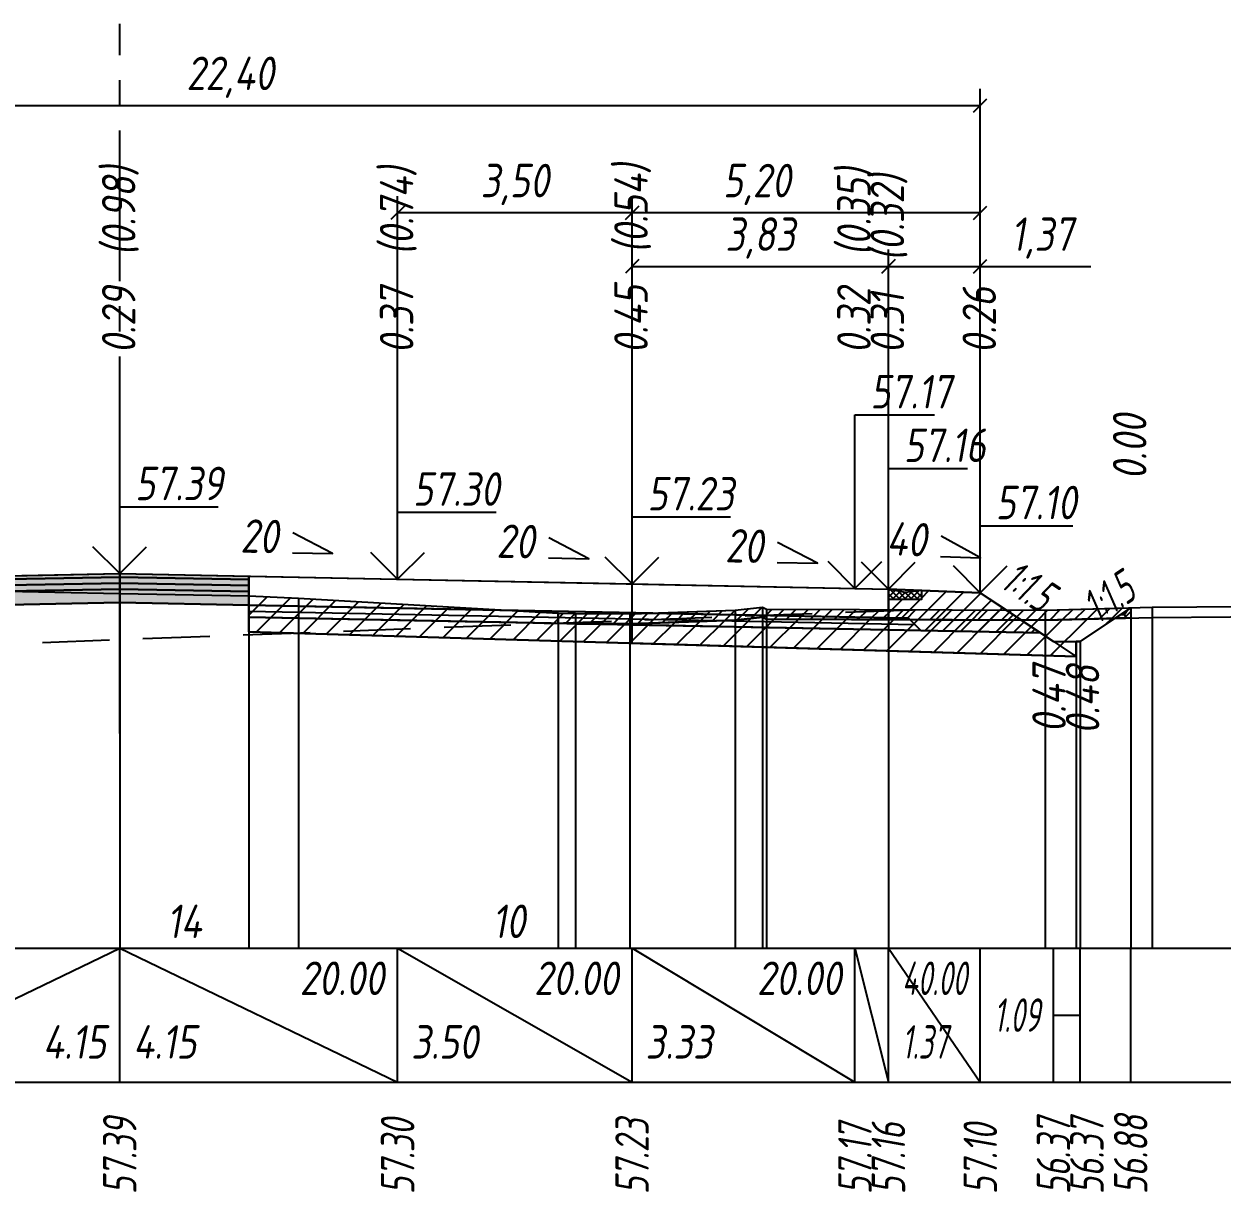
# Model space of a CAD drawing. Extents: x -717 to 1451, y -133302 to 233.
# Drawn here: x 154.5 to 244, y -67518.2 to -67431 of the extents above; entities that cross this region are included whole.
import ezdxf
from ezdxf.enums import TextEntityAlignment as Align

# ---------------------------------------------------------------- set-up
doc = ezdxf.new("R2010")
doc.units = 0
doc.linetypes.add('осевая2', pattern=[1.125, 0.75, -0.125, 0.125, -0.125])
doc.linetypes.add('штриховая', pattern=[0.75, 0.5, -0.25])
for name, color, linetype in [('Интерполированный поперечник', 2, 'Continuous'), ('Код_514', 1, 'Continuous'), ('Контур_0', 7, 'Continuous'), ('Контур_2521', 7, 'Continuous'), ('Контур_2564', 7, 'Continuous'), ('Контур_2660', 7, 'Continuous'), ('Контур_2665', 7, 'Continuous'), ('Контур_400', 7, 'Continuous'), ('Контур_508', 7, 'Continuous'), ('Контур_512', 7, 'Continuous'), ('Контур_513', 7, 'Continuous'), ('Контур_818', 7, 'Continuous'), ('Красный поперечник', 1, 'Continuous'), ('Объём_2501', 7, 'Continuous'), ('Объём_2564', 7, 'Continuous'), ('Объём_2650', 7, 'Continuous'), ('Объём_2660', 7, 'Continuous'), ('Объём_2661', 7, 'Continuous'), ('Объём_2662', 7, 'Continuous'), ('Объём_2663', 7, 'Continuous'), ('Объём_2664', 7, 'Continuous'), ('Объём_2665', 7, 'Continuous'), ('Объём_2666', 7, 'Continuous'), ('Объём_2667', 7, 'Continuous'), ('Объём_2668', 7, 'Continuous'), ('Объём_2669', 7, 'Continuous'), ('Объём_2675', 7, 'Continuous'), ('Объём_2753', 7, 'Continuous'), ('Ось', 1, 'осевая2'), ('Откосы', 7, 'Continuous'), ('Отметки покрытия', 7, 'Continuous'), ('Рабочие отметки', 7, 'Continuous'), ('Рабочие отметки доп.', 7, 'Continuous'), ('Слои выравнивания', 7, 'Continuous'), ('Таблица', 7, 'Continuous'), ('Уклоны проезжей части', 7, 'Continuous'), ('Черный поперечник', 3, 'Continuous')]:
    doc.layers.add(name, color=color, linetype=linetype)
for name, color, linetype, true_color in [('Контур_2540', 2, 'Continuous', 0xffff00), ('Контур_2560', 2, 'Continuous', 0xffff00), ('Контур_2561', 7, 'Continuous', 0xff8040), ('Контур_2562', 3, 'Continuous', 0x00ff00), ('Контур_2563', 7, 'Continuous', 0xff8000), ('Контур_2570', 7, 'Continuous', 0x80ff00), ('Контур_2725', 7, 'Continuous', 0x323232), ('Контур_2736', 4, 'Continuous', 0x00ffff), ('Контур_2737', 4, 'Continuous', 0x00ffff), ('Контур_2738', 4, 'Continuous', 0x00ffff), ('Контур_2739', 4, 'Continuous', 0x00ffff), ('Контур_2741', 4, 'Continuous', 0x00ffff), ('Контур_2742', 4, 'Continuous', 0x00ffff), ('Контур_2743', 4, 'Continuous', 0x00ffff), ('Контур_2744', 7, 'Continuous', 0xa4ffff), ('Контур_2745', 7, 'Continuous', 0xa4ffff), ('Контур_2747', 4, 'Continuous', 0x00ffff), ('Контур_2748', 4, 'Continuous', 0x00ffff), ('Контур_2749', 4, 'Continuous', 0x00ffff), ('Контур_2750', 4, 'Continuous', 0x00ffff), ('Контур_2751', 4, 'Continuous', 0x00ffff), ('Контур_2752', 4, 'Continuous', 0x00ffff), ('Контур_2760', 7, 'Continuous', 0x323232), ('Контур_2761', 7, 'Continuous', 0x323232), ('Контур_2762', 7, 'Continuous', 0x323232), ('Контур_2763', 7, 'Continuous', 0x323232), ('Контур_402', 7, 'Continuous', 0xff6464), ('Контур_703', 4, 'Continuous', 0x00ffff), ('Контур_705', 4, 'Continuous', 0x00ffff), ('Контур_707', 4, 'Continuous', 0x00ffff), ('Контур_720', 131, 'Continuous', 0xaaffff), ('Объём_2500', 7, 'Continuous', 0xc0c0c0), ('Объём_2520', 7, 'Continuous', 0x80ffff), ('Объём_2540', 2, 'Continuous', 0xffff00), ('Объём_2560', 2, 'Continuous', 0xffff00), ('Объём_2561', 7, 'Continuous', 0xff8040), ('Объём_2562', 3, 'Continuous', 0x00ff00), ('Объём_2563', 7, 'Continuous', 0xff8000), ('Объём_2570', 7, 'Continuous', 0x80ff00), ('Объём_2600', 7, 'Continuous', 0x808000), ('Объём_2746', 2, 'Continuous', 0xffff00)]:
    doc.layers.add(name, color=color, linetype=linetype, true_color=true_color)
doc.styles.get("Standard").update_dxf_attribs({"font": 'txt', "height": 2.5})
doc.styles.add('М', font='romand.shx', dxfattribs={"width": 0.8, "oblique": 10, "height": 2.5})
doc.dimstyles.new('ISO-25', dxfattribs={"dimtxt": 2.5, "dimasz": 2.5, "dimexe": 1.25, "dimexo": 0.625, "dimtad": 1, "dimtxsty": 'Standard', "dimcen": 2.5, "dimadec": 0, "dimazin": 0, "dimtfac": 1, "dimtmove": 0, "dimatfit": 3, "dimfxl": 1, "dimarcsym": 0})

# ---------------------------------------------------------------- blocks, each defined once
blk = doc.blocks.new('_Oblique')
at = {"color": 0, "linetype": 'ByBlock', "lineweight": -2}
blk.add_line((-0.5, -0.5), (0.5, 0.5), dxfattribs=at)
blk = doc.blocks.new('*D1627')
at = {"color": 0, "lineweight": -2, "transparency": 16777216}
for p, q in [((219.07, -67472.635), (219.07, -67447.862)), ((225.928, -67472.909), (225.928, -67447.862)), ((219.07, -67449.112), (225.928, -67449.112)), ((225.928, -67449.112), (234.187, -67449.112))]:
    blk.add_line(p, q, dxfattribs=at)
at = {"layer": 'Defpoints', "color": 0, "transparency": 16777216}
for p in [(225.928, -67449.112), (219.07, -67473.26), (225.928, -67473.534)]:
    blk.add_point(p, dxfattribs=at)
at = {"color": 0, "lineweight": -2, "transparency": 16777216, "rotation": 180}
blk.add_blockref('_Oblique', (219.07, -67449.112), dxfattribs=at)
at = {"color": 0, "lineweight": -2, "transparency": 16777216}
blk.add_blockref('_Oblique', (225.928, -67449.112), dxfattribs=at)
at = {"color": 0, "transparency": 16777216, "insert": (230.557, -67446.999), "char_height": 2.5, "width": 9.16667, "attachment_point": 5, "style": 'М'}
blk.add_mtext('1,37', dxfattribs=at)
blk = doc.blocks.new('*D1629')
at = {"color": 0, "lineweight": -2, "transparency": 16777216}
for p, q in [((199.928, -67472.252), (199.928, -67447.862)), ((219.07, -67472.635), (219.07, -67447.862)), ((199.928, -67449.112), (219.07, -67449.112))]:
    blk.add_line(p, q, dxfattribs=at)
at = {"layer": 'Defpoints', "color": 0, "transparency": 16777216}
for p in [(219.07, -67449.112), (199.928, -67472.877), (219.07, -67473.26)]:
    blk.add_point(p, dxfattribs=at)
at = {"color": 0, "lineweight": -2, "transparency": 16777216, "rotation": 180}
blk.add_blockref('_Oblique', (199.928, -67449.112), dxfattribs=at)
at = {"color": 0, "lineweight": -2, "transparency": 16777216}
blk.add_blockref('_Oblique', (219.07, -67449.112), dxfattribs=at)
at = {"color": 0, "transparency": 16777216, "insert": (209.499, -67446.999), "char_height": 2.5, "width": 10, "attachment_point": 5, "style": 'М'}
blk.add_mtext('3,83', dxfattribs=at)
blk = doc.blocks.new('*D1631')
at = {"color": 0, "lineweight": -2, "transparency": 16777216}
for p, q in [((182.428, -67471.902), (182.428, -67443.862)), ((199.928, -67472.252), (199.928, -67443.862)), ((199.928, -67445.112), (182.428, -67445.112))]:
    blk.add_line(p, q, dxfattribs=at)
at = {"layer": 'Defpoints', "color": 0, "transparency": 16777216}
for p in [(182.428, -67445.112), (182.428, -67472.527), (199.928, -67472.877)]:
    blk.add_point(p, dxfattribs=at)
at = {"color": 0, "lineweight": -2, "transparency": 16777216, "rotation": 180}
blk.add_blockref('_Oblique', (182.428, -67445.112), dxfattribs=at)
at = {"color": 0, "lineweight": -2, "transparency": 16777216}
blk.add_blockref('_Oblique', (199.928, -67445.112), dxfattribs=at)
at = {"color": 0, "transparency": 16777216, "insert": (191.178, -67442.999), "char_height": 2.5, "width": 9.58333, "attachment_point": 5, "style": 'М'}
blk.add_mtext('3,50', dxfattribs=at)
blk = doc.blocks.new('*D1632')
at = {"color": 0, "lineweight": -2, "transparency": 16777216}
for p, q in [((199.928, -67472.252), (199.928, -67443.862)), ((225.928, -67472.909), (225.928, -67443.862)), ((225.928, -67445.112), (199.928, -67445.112))]:
    blk.add_line(p, q, dxfattribs=at)
at = {"layer": 'Defpoints', "color": 0, "transparency": 16777216}
for p in [(199.928, -67445.112), (199.928, -67472.877), (225.928, -67473.534)]:
    blk.add_point(p, dxfattribs=at)
at = {"color": 0, "lineweight": -2, "transparency": 16777216, "rotation": 180}
blk.add_blockref('_Oblique', (199.928, -67445.112), dxfattribs=at)
at = {"color": 0, "lineweight": -2, "transparency": 16777216}
blk.add_blockref('_Oblique', (225.928, -67445.112), dxfattribs=at)
at = {"color": 0, "transparency": 16777216, "insert": (209.25, -67442.999), "char_height": 2.5, "width": 9.58333, "attachment_point": 5, "style": 'М'}
blk.add_mtext('5,20', dxfattribs=at)
blk = doc.blocks.new('*D1634')
at = {"color": 0, "lineweight": -2, "transparency": 16777216}
for p, q in [((113.928, -67472.582), (113.928, -67435.862)), ((225.928, -67472.909), (225.928, -67435.862)), ((113.928, -67437.112), (225.928, -67437.112))]:
    blk.add_line(p, q, dxfattribs=at)
at = {"layer": 'Defpoints', "color": 0, "transparency": 16777216}
for p in [(225.928, -67437.112), (113.928, -67473.207), (225.928, -67473.534)]:
    blk.add_point(p, dxfattribs=at)
at = {"color": 0, "lineweight": -2, "transparency": 16777216, "rotation": 180}
blk.add_blockref('_Oblique', (113.928, -67437.112), dxfattribs=at)
at = {"color": 0, "lineweight": -2, "transparency": 16777216}
blk.add_blockref('_Oblique', (225.928, -67437.112), dxfattribs=at)
at = {"color": 0, "transparency": 16777216, "insert": (169.928, -67434.999), "char_height": 2.5, "width": 12.08333, "attachment_point": 5, "style": 'М'}
blk.add_mtext('22,40', dxfattribs=at)

msp = doc.modelspace()

# ---------------------------------------------------------------- hatches: boundary and pattern name
h = msp.add_hatch()
h.set_pattern_fill('ANSI37', color=256, scale=0.1)
h.set_pattern_definition([(45, (220.32046, -67473.4475), (-0.22451, 0.22451), []), (135, (220.32046, -67473.4475), (-0.22451, -0.22451), [])])
h.paths.add_polyline_path([(219.07, -67473.197), (219.07, -67473.95), (221.57, -67473.95), (221.575, -67473.298), (220.313, -67473.447)])
at = {"layer": 'Объём_2563'}
h = msp.add_hatch(dxfattribs=at)
h.set_pattern_fill('ANSI31', color=256, scale=0.3)
h.paths.add_polyline_path([(221.489, -67476.296), (220.57, -67475.377), (219.07, -67475.347), (219.07, -67473.95), (221.57, -67473.95), (221.575, -67473.298), (225.928, -67473.472), (230.432, -67476.475)])
at = {"layer": 'Объём_2570'}
h = msp.add_hatch(dxfattribs=at)
h.set_pattern_fill('ANSI31', color=256, scale=0.2)
h.paths.add_polyline_path([(237.161, -67475.353), (230.774, -67475.515), (209.977, -67475.455), (209.664, -67475.306), (207.636, -67475.522), (199.757, -67475.804), (195.715, -67475.784), (194.407, -67475.75), (194.407, -67475), (195.715, -67475.034), (199.757, -67475.054), (207.636, -67474.772), (209.664, -67474.556), (209.977, -67474.705), (230.774, -67474.765), (237.161, -67474.603)])
at = {"layer": 'Объём_2600'}
h = msp.add_hatch(dxfattribs=at)
h.set_pattern_fill('ANSI31', color=6, scale=0.4)
h.paths.add_polyline_path([(233.393, -67477.115), (233.083, -67477.115), (233.083, -67478.242), (171.316, -67476.389), (171.316, -67473.695), (175.017, -67473.878), (194.407, -67475), (194.407, -67475.75), (195.715, -67475.784), (199.757, -67475.804), (207.636, -67475.522), (209.664, -67475.306), (209.977, -67475.455), (230.774, -67475.515), (235.991, -67475.383)])
h = msp.add_hatch(dxfattribs=at)
h.set_pattern_fill('HONEY', color=5, scale=0.3)
h.paths.add_polyline_path([(235.991, -67475.383), (237.161, -67474.603), (237.161, -67475.353)])
at = {"layer": 'Слои выравнивания'}
for color, points in [(2, [(125.511, -67472.773), (140.928, -67472.465), (145.635, -67472.37), (148.903, -67472.305), (151.963, -67472.244), (153.312, -67472.217), (161.678, -67472.05), (161.678, -67472.3), (153.312, -67472.467), (151.963, -67472.494), (148.903, -67472.555), (145.635, -67472.62), (140.928, -67472.715), (125.511, -67473.023)]), (2, [(161.678, -67472.05), (171.316, -67472.242), (171.316, -67472.492), (161.678, -67472.3)]), (3, [(125.511, -67473.023), (140.928, -67472.715), (145.635, -67472.62), (148.903, -67472.555), (151.963, -67472.494), (153.312, -67472.467), (161.678, -67472.3), (161.678, -67472.75), (153.312, -67472.917), (151.963, -67472.944), (148.903, -67473.005), (145.635, -67473.07), (140.928, -67473.165), (125.511, -67473.473)]), (4, [(125.511, -67473.473), (140.928, -67473.165), (145.635, -67473.07), (148.903, -67473.005), (151.963, -67472.944), (153.312, -67472.917), (161.678, -67472.75), (161.678, -67473.2), (153.312, -67473.367), (151.963, -67473.394), (148.903, -67473.455), (145.635, -67473.52), (140.928, -67473.615), (125.511, -67473.923)]), (3, [(161.678, -67472.3), (171.316, -67472.492), (171.316, -67472.942), (161.678, -67472.75)]), (4, [(161.678, -67472.75), (171.316, -67472.942), (171.316, -67473.392), (161.678, -67473.2)]), (5, [(125.511, -67473.923), (140.928, -67473.615), (145.635, -67473.52), (148.903, -67473.455), (151.963, -67473.394), (153.312, -67473.367), (161.678, -67473.2), (161.678, -67474.2), (153.312, -67474.367), (151.963, -67474.394), (148.903, -67474.455), (145.635, -67474.52), (140.928, -67474.615), (125.511, -67474.923)]), (5, [(161.678, -67473.2), (171.316, -67473.392), (171.316, -67474.392), (161.678, -67474.2)])]:
    msp.add_hatch(color=color, dxfattribs=at).paths.add_polyline_path(points)

# ---------------------------------------------------------------- linework, layer by layer
msp.add_lwpolyline([(219.07, -67473.197), (219.07, -67473.95), (221.57, -67473.95), (221.575, -67473.298), (220.313, -67473.447), (219.07, -67473.197)])
at = {"layer": 'Интерполированный поперечник', "linetype": 'штриховая', "ltscale": 10, "flags": 128}
msp.add_lwpolyline([(80.965, -67480), (220.951, -67474.737)], dxfattribs=at)
at = {"layer": 'Код_514'}
for p, q in [((140.928, -67510), (161.678, -67500)), ((161.678, -67510), (161.678, -67500)), ((161.678, -67500), (182.428, -67510)), ((182.428, -67510), (182.428, -67500)), ((182.428, -67500), (199.928, -67510)), ((199.928, -67510), (199.928, -67500)), ((199.928, -67500), (216.57, -67510)), ((216.57, -67510), (216.57, -67500)), ((216.57, -67500), (219.07, -67510)), ((219.07, -67510), (219.07, -67500)), ((219.07, -67500), (225.928, -67510)), ((225.928, -67510), (225.928, -67500)), ((231.393, -67510), (231.393, -67500)), ((233.393, -67510), (233.393, -67500)), ((237.161, -67510), (237.161, -67500)), ((231.393, -67505), (233.393, -67505))]:
    msp.add_line(p, q, dxfattribs=at)
at = {"layer": 'Контур_0', "flags": 128}
for points in [[(171.316, -67472.242), (219.07, -67473.197), (219.07, -67475.347), (171.316, -67474.392), (171.316, -67472.242), (171.316, -67472.242)], [(225.928, -67473.472), (227.855, -67474.757), (227.855, -67474.757), (227.855, -67474.757), (227.855, -67474.757), (227.855, -67474.757), (227.855, -67474.757), (227.855, -67474.757), (227.855, -67474.757), (227.855, -67474.757), (227.855, -67474.757), (227.855, -67474.757), (227.855, -67474.757), (227.855, -67474.757), (227.855, -67474.757), (231.393, -67477.115)], [(225.928, -67473.472), (227.855, -67474.757), (227.855, -67474.757), (227.855, -67474.757), (227.855, -67474.757), (227.855, -67474.757), (227.855, -67474.757), (227.855, -67474.757), (227.855, -67474.757), (227.855, -67474.757), (227.855, -67474.757), (227.855, -67474.757), (227.855, -67474.757), (227.855, -67474.757), (227.855, -67474.757), (231.393, -67477.115), (233.393, -67477.115), (237.161, -67474.603), (237.161, -67474.603), (237.161, -67474.603), (237.161, -67474.603), (237.161, -67474.603), (237.161, -67474.603), (237.161, -67474.603), (237.161, -67474.603), (237.161, -67474.603), (237.161, -67474.603), (237.161, -67474.603), (237.161, -67474.603), (237.161, -67474.603)], [(182.428, -67474.615), (220.57, -67475.377), (221.489, -67476.296), (171.316, -67475.292), (171.316, -67474.392), (182.428, -67474.615), (182.428, -67474.615)], [(219.07, -67475.347), (220.57, -67475.377), (221.489, -67476.296), (230.432, -67476.475)]]:
    msp.add_lwpolyline(points, dxfattribs=at)
at = {"layer": 'Контур_2521', "color": 250, "flags": 128}
msp.add_lwpolyline([(171.316, -67474.842), (221.03, -67475.837)], dxfattribs=at)
at = {"layer": 'Контур_2540', "flags": 128}
msp.add_lwpolyline([(182.428, -67475.515), (230.432, -67476.475), (233.083, -67478.242), (171.316, -67476.389), (171.316, -67475.292), (182.428, -67475.515), (182.428, -67475.515)], dxfattribs=at)
at = {"layer": 'Контур_2560', "flags": 128}
msp.add_lwpolyline([(219.07, -67473.197), (225.928, -67473.472), (225.928, -67473.472), (225.928, -67473.472)], dxfattribs=at)
at = {"layer": 'Контур_2561', "flags": 128}
msp.add_lwpolyline([(219.07, -67473.197), (219.07, -67473.197), (225.928, -67473.472), (225.928, -67473.472), (219.07, -67473.197)], dxfattribs=at)
at = {"layer": 'Контур_2562', "flags": 128}
msp.add_lwpolyline([(225.928, -67473.472), (225.928, -67473.472), (225.928, -67473.472), (225.928, -67473.472), (225.928, -67473.472)], dxfattribs=at)
at = {"layer": 'Контур_2563', "flags": 128}
msp.add_lwpolyline([(221.489, -67476.296), (220.57, -67475.377), (219.07, -67475.347), (219.07, -67473.197), (225.928, -67473.472), (230.432, -67476.475), (221.489, -67476.296), (221.489, -67476.296)], dxfattribs=at)
at = {"layer": 'Контур_2564', "flags": 128}
msp.add_lwpolyline([(219.07, -67473.197), (225.928, -67473.472)], dxfattribs=at)
at = {"layer": 'Контур_2570', "flags": 128}
msp.add_lwpolyline([(80, -67480.716), (80.965, -67480.75), (80.965, -67480.75), (97.35, -67477.76), (103.867, -67476.446), (103.867, -67475.696), (122.663, -67473.956), (125.511, -67473.727), (145.635, -67473.353), (148.903, -67473.279), (151.963, -67473.342), (161.678, -67473.52), (171.316, -67473.695), (175.017, -67473.878), (194.407, -67475), (194.407, -67475.75), (195.715, -67475.784), (199.757, -67475.804), (207.636, -67475.522), (209.664, -67475.306), (209.977, -67475.455), (230.774, -67475.515), (238.752, -67475.313), (262.161, -67475.124)], dxfattribs=at)
at = {"layer": 'Контур_2660', "flags": 128}
msp.add_lwpolyline([(171.316, -67476.389), (233.083, -67478.242)], dxfattribs=at)
at = {"layer": 'Контур_2665', "flags": 128}
msp.add_lwpolyline([(225.928, -67473.472), (225.928, -67473.472)], dxfattribs=at)
at = {"layer": 'Контур_2725', "flags": 128}
msp.add_lwpolyline([(125.511, -67474.923), (140.928, -67474.615), (145.635, -67474.52), (148.903, -67474.455), (151.963, -67474.394), (153.312, -67474.367), (161.678, -67474.2), (171.316, -67474.392)], dxfattribs=at)
at = {"layer": 'Контур_2736', "flags": 128}
for points in [[(225.928, -67473.472), (227.855, -67474.757)], [(227.855, -67474.757), (231.393, -67477.115)]]:
    msp.add_lwpolyline(points, dxfattribs=at)
at = {"layer": 'Контур_2737', "flags": 128}
msp.add_lwpolyline([(227.855, -67474.757), (227.855, -67474.757)], dxfattribs=at)
at = {"layer": 'Контур_2738', "flags": 128}
msp.add_lwpolyline([(227.855, -67474.757), (227.855, -67474.757)], dxfattribs=at)
at = {"layer": 'Контур_2739', "flags": 128}
msp.add_lwpolyline([(227.855, -67474.757), (227.855, -67474.757)], dxfattribs=at)
at = {"layer": 'Контур_2741', "flags": 128}
msp.add_lwpolyline([(237.161, -67474.603), (237.161, -67474.603)], dxfattribs=at)
at = {"layer": 'Контур_2742', "flags": 128}
msp.add_lwpolyline([(237.161, -67474.603), (237.161, -67474.603)], dxfattribs=at)
at = {"layer": 'Контур_2743', "flags": 128}
msp.add_lwpolyline([(237.161, -67474.603), (237.161, -67474.603)], dxfattribs=at)
at = {"layer": 'Контур_2744', "flags": 128}
msp.add_lwpolyline([(237.161, -67474.603), (237.161, -67474.603)], dxfattribs=at)
msp.add_lwpolyline([(237.161, -67474.603), (237.161, -67474.603)], dxfattribs=at)
msp.add_lwpolyline([(237.161, -67474.603), (237.161, -67474.603)], dxfattribs=at)
msp.add_lwpolyline([(237.161, -67474.603), (237.161, -67474.603)], dxfattribs=at)
msp.add_lwpolyline([(237.161, -67474.603), (237.161, -67474.603)], dxfattribs=at)
msp.add_lwpolyline([(237.161, -67474.603), (237.161, -67474.603)], dxfattribs=at)
at = {"layer": 'Контур_2745', "flags": 128}
msp.add_lwpolyline([(227.855, -67474.757), (227.855, -67474.757)], dxfattribs=at)
msp.add_lwpolyline([(227.855, -67474.757), (227.855, -67474.757)], dxfattribs=at)
msp.add_lwpolyline([(227.855, -67474.757), (227.855, -67474.757)], dxfattribs=at)
msp.add_lwpolyline([(227.855, -67474.757), (227.855, -67474.757)], dxfattribs=at)
msp.add_lwpolyline([(227.855, -67474.757), (227.855, -67474.757)], dxfattribs=at)
msp.add_lwpolyline([(227.855, -67474.757), (227.855, -67474.757)], dxfattribs=at)
at = {"layer": 'Контур_2747', "flags": 128}
msp.add_lwpolyline([(227.855, -67474.757), (227.855, -67474.757)], dxfattribs=at)
at = {"layer": 'Контур_2748', "flags": 128}
msp.add_lwpolyline([(227.855, -67474.757), (227.855, -67474.757)], dxfattribs=at)
at = {"layer": 'Контур_2749', "flags": 128}
msp.add_lwpolyline([(227.855, -67474.757), (227.855, -67474.757)], dxfattribs=at)
at = {"layer": 'Контур_2750', "flags": 128}
msp.add_lwpolyline([(237.161, -67474.603), (237.161, -67474.603)], dxfattribs=at)
at = {"layer": 'Контур_2751', "flags": 128}
msp.add_lwpolyline([(237.161, -67474.603), (237.161, -67474.603)], dxfattribs=at)
at = {"layer": 'Контур_2752', "flags": 128}
msp.add_lwpolyline([(237.161, -67474.603), (237.161, -67474.603)], dxfattribs=at)
at = {"layer": 'Контур_2760', "flags": 128}
msp.add_lwpolyline([(125.511, -67472.773), (140.928, -67472.465), (145.635, -67472.37), (148.903, -67472.305), (151.963, -67472.244), (153.312, -67472.217), (161.678, -67472.05), (171.316, -67472.242)], dxfattribs=at)
at = {"layer": 'Контур_2761', "flags": 128}
msp.add_lwpolyline([(125.511, -67473.023), (140.928, -67472.715), (145.635, -67472.62), (148.903, -67472.555), (151.963, -67472.494), (153.312, -67472.467), (161.678, -67472.3), (171.316, -67472.492)], dxfattribs=at)
at = {"layer": 'Контур_2762', "flags": 128}
msp.add_lwpolyline([(125.511, -67473.473), (140.928, -67473.165), (145.635, -67473.07), (148.903, -67473.005), (151.963, -67472.944), (153.312, -67472.917), (161.678, -67472.75), (171.316, -67472.942)], dxfattribs=at)
at = {"layer": 'Контур_2763', "flags": 128}
msp.add_lwpolyline([(125.511, -67473.923), (140.928, -67473.615), (145.635, -67473.52), (148.903, -67473.455), (151.963, -67473.394), (153.312, -67473.367), (161.678, -67473.2), (171.316, -67473.392)], dxfattribs=at)
at = {"layer": 'Контур_400', "flags": 128}
for points in [[(120.928, -67472.865), (123.428, -67472.815), (123.428, -67472.815), (123.428, -67472.815), (123.428, -67472.815), (123.428, -67472.815), (123.428, -67472.815), (140.928, -67472.465), (161.678, -67472.05)], [(161.678, -67472.05), (182.428, -67472.465), (199.928, -67472.815), (199.928, -67472.815), (199.928, -67472.815), (199.928, -67472.815), (216.57, -67473.147), (216.57, -67473.147), (219.07, -67473.197)]]:
    msp.add_lwpolyline(points, dxfattribs=at)
at = {"layer": 'Контур_402', "flags": 128}
msp.add_lwpolyline([(107.036, -67477.739), (125.511, -67477.185), (125.511, -67474.923), (161.678, -67474.2), (171.316, -67474.392), (171.316, -67476.389), (233.083, -67478.242)], dxfattribs=at)
at = {"layer": 'Контур_508', "flags": 128}
msp.add_lwpolyline([(105, -67479.096), (107.036, -67477.739), (125.511, -67477.185), (125.511, -67474.923), (161.678, -67474.2), (171.316, -67474.392), (171.316, -67476.389), (233.083, -67478.242), (233.083, -67477.115), (233.393, -67477.115), (237.161, -67474.603)], dxfattribs=at)
at = {"layer": 'Контур_512', "flags": 128}
msp.add_lwpolyline([(171.316, -67476.389), (233.083, -67478.242), (233.083, -67477.115), (233.393, -67477.115), (237.161, -67474.603)], dxfattribs=at)
at = {"layer": 'Контур_513', "flags": 128}
msp.add_lwpolyline([(105, -67479.096), (107.036, -67477.739), (125.511, -67477.185), (125.511, -67474.923), (161.678, -67474.2), (171.316, -67474.392), (171.316, -67476.389), (233.083, -67478.242), (233.083, -67477.115), (233.393, -67477.115), (237.161, -67474.603)], dxfattribs=at)
at = {"layer": 'Контур_703', "flags": 128}
msp.add_lwpolyline([(225.928, -67473.472), (227.855, -67474.757)], dxfattribs=at)
at = {"layer": 'Контур_705', "flags": 128}
msp.add_lwpolyline([(227.855, -67474.757), (227.855, -67474.757)], dxfattribs=at)
at = {"layer": 'Контур_707', "flags": 128}
msp.add_lwpolyline([(233.393, -67477.115), (237.161, -67474.603)], dxfattribs=at)
at = {"layer": 'Контур_720', "flags": 128}
msp.add_lwpolyline([(231.393, -67477.115), (233.393, -67477.115)], dxfattribs=at)
at = {"layer": 'Контур_818', "flags": 128}
msp.add_lwpolyline([(105, -67475.591), (122.663, -67473.956), (125.511, -67473.727), (145.635, -67473.353), (148.903, -67473.279), (151.963, -67473.342), (161.678, -67473.52), (171.316, -67473.695), (175.017, -67473.878), (194.407, -67475), (194.407, -67475.75), (195.715, -67475.784), (199.757, -67475.804), (207.636, -67475.522), (209.664, -67475.306), (209.977, -67475.455), (230.774, -67475.515), (237.161, -67475.353)], dxfattribs=at)
at = {"layer": 'Красный поперечник'}
for p, q in [((140.928, -67472.465), (161.678, -67472.05)), ((161.678, -67472.05), (182.428, -67472.465)), ((182.428, -67472.465), (199.928, -67472.815)), ((199.928, -67472.815), (216.57, -67473.147)), ((216.57, -67473.147), (219.07, -67473.197)), ((219.07, -67473.197), (225.928, -67473.472)), ((225.928, -67473.472), (231.393, -67477.115)), ((233.393, -67477.115), (237.161, -67474.603)), ((237.161, -67474.603), (237.161, -67500)), ((171.316, -67476.389), (171.316, -67500)), ((231.393, -67477.115), (233.393, -67477.115)), ((233.083, -67477.115), (233.083, -67500)), ((233.393, -67477.115), (233.393, -67500)), ((233.083, -67478.242), (233.083, -67500))]:
    msp.add_line(p, q, dxfattribs=at)
at = {"layer": 'Объём_2500', "flags": 128}
for points in [[(171.316, -67472.242), (219.07, -67473.197), (219.07, -67475.347), (171.316, -67474.392), (171.316, -67472.242), (171.316, -67472.242)], [(199.928, -67472.815), (219.07, -67473.197), (219.07, -67475.347), (199.928, -67474.965), (199.928, -67472.815)]]:
    msp.add_lwpolyline(points, dxfattribs=at)
at = {"layer": 'Объём_2501', "flags": 128}
for points in [[(120.928, -67472.865), (123.428, -67472.815), (123.428, -67472.815), (123.428, -67472.815), (123.428, -67472.815), (123.428, -67472.815), (123.428, -67472.815), (140.928, -67472.465), (161.678, -67472.05)], [(161.678, -67472.05), (182.428, -67472.465), (199.928, -67472.815), (199.928, -67472.815), (199.928, -67472.815), (199.928, -67472.815), (216.57, -67473.147), (216.57, -67473.147), (219.07, -67473.197)], [(199.928, -67472.815), (216.57, -67473.147), (216.57, -67473.147), (219.07, -67473.197)]]:
    msp.add_lwpolyline(points, dxfattribs=at)
at = {"layer": 'Объём_2520', "color": 250, "flags": 128}
for points in [[(182.428, -67474.615), (220.57, -67475.377), (221.489, -67476.296), (171.316, -67475.292), (171.316, -67474.392), (182.428, -67474.615), (182.428, -67474.615)], [(199.928, -67474.965), (220.57, -67475.377), (221.489, -67476.296), (199.928, -67475.865), (199.928, -67474.965)]]:
    msp.add_lwpolyline(points, dxfattribs=at)
at = {"layer": 'Объём_2540', "flags": 128}
for points in [[(182.428, -67475.515), (230.432, -67476.475), (233.083, -67478.242), (171.316, -67476.389), (171.316, -67475.292), (182.428, -67475.515), (182.428, -67475.515)], [(199.928, -67475.865), (230.432, -67476.475), (233.083, -67478.242), (199.928, -67477.247), (199.928, -67475.865)]]:
    msp.add_lwpolyline(points, dxfattribs=at)
at = {"layer": 'Объём_2560', "flags": 128}
msp.add_lwpolyline([(219.07, -67473.197), (225.928, -67473.472), (225.928, -67473.472), (225.928, -67473.472)], dxfattribs=at)
msp.add_lwpolyline([(219.07, -67473.197), (225.928, -67473.472), (225.928, -67473.472), (225.928, -67473.472)], dxfattribs=at)
at = {"layer": 'Объём_2561', "flags": 128}
msp.add_lwpolyline([(219.07, -67473.197), (219.07, -67473.197), (225.928, -67473.472), (225.928, -67473.472), (219.07, -67473.197)], dxfattribs=at)
msp.add_lwpolyline([(219.07, -67473.197), (219.07, -67473.197), (225.928, -67473.472), (225.928, -67473.472), (219.07, -67473.197)], dxfattribs=at)
at = {"layer": 'Объём_2562', "flags": 128}
msp.add_lwpolyline([(225.928, -67473.472), (225.928, -67473.472), (225.928, -67473.472), (225.928, -67473.472), (225.928, -67473.472)], dxfattribs=at)
msp.add_lwpolyline([(225.928, -67473.472), (225.928, -67473.472), (225.928, -67473.472), (225.928, -67473.472), (225.928, -67473.472)], dxfattribs=at)
at = {"layer": 'Объём_2563', "color": 250, "flags": 128}
for points in [[(221.489, -67476.296), (220.57, -67475.377), (219.07, -67475.347), (219.07, -67473.197), (225.928, -67473.472), (230.432, -67476.475), (221.489, -67476.296), (221.489, -67476.296)], [(221.489, -67476.296), (220.57, -67475.377), (219.07, -67475.347), (219.07, -67473.95), (221.57, -67473.95), (221.575, -67473.298), (225.928, -67473.472), (230.432, -67476.475), (221.489, -67476.296), (221.489, -67476.296)]]:
    msp.add_lwpolyline(points, dxfattribs=at)
at = {"layer": 'Объём_2564', "flags": 128}
msp.add_lwpolyline([(219.07, -67473.197), (225.928, -67473.472)], dxfattribs=at)
msp.add_lwpolyline([(219.07, -67473.197), (225.928, -67473.472)], dxfattribs=at)
at = {"layer": 'Объём_2570', "flags": 128}
for points in [[(237.161, -67475.353), (230.774, -67475.515), (209.977, -67475.455), (209.664, -67475.306), (207.636, -67475.522), (199.757, -67475.804), (195.715, -67475.784), (194.407, -67475.75), (194.407, -67475), (195.715, -67475.034), (199.757, -67475.054), (207.636, -67474.772), (209.664, -67474.556), (209.977, -67474.705), (230.774, -67474.765), (237.161, -67474.603), (237.161, -67475.353), (237.161, -67475.353)], [(199.928, -67475.048), (207.636, -67474.772), (209.664, -67474.556), (209.977, -67474.705), (230.774, -67474.765), (237.161, -67474.603), (237.161, -67475.353), (237.161, -67475.353), (237.161, -67475.353), (230.774, -67475.515), (209.977, -67475.455), (209.664, -67475.306), (207.636, -67475.522), (199.928, -67475.798), (199.928, -67475.048)]]:
    msp.add_lwpolyline(points, dxfattribs=at)
at = {"layer": 'Объём_2600', "color": 5, "flags": 128}
msp.add_lwpolyline([(235.991, -67475.383), (237.161, -67474.603), (237.161, -67475.353), (235.991, -67475.383), (235.991, -67475.383)], dxfattribs=at)
msp.add_lwpolyline([(235.991, -67475.383), (237.161, -67474.603), (237.161, -67475.353), (235.991, -67475.383), (235.991, -67475.383)], dxfattribs=at)
at = {"layer": 'Объём_2650', "color": 6, "flags": 128}
for points in [[(233.393, -67477.115), (233.083, -67477.115), (233.083, -67478.242), (171.316, -67476.389), (171.316, -67473.695), (175.017, -67473.878), (194.407, -67475), (194.407, -67475.75), (195.715, -67475.784), (199.757, -67475.804), (207.636, -67475.522), (209.664, -67475.306), (209.977, -67475.455), (230.774, -67475.515), (235.991, -67475.383), (233.393, -67477.115), (233.393, -67477.115)], [(199.928, -67475.798), (207.636, -67475.522), (209.664, -67475.306), (209.977, -67475.455), (230.774, -67475.515), (235.991, -67475.383), (233.393, -67477.115), (233.393, -67477.115), (233.393, -67477.115), (233.083, -67477.115), (233.083, -67478.242), (199.928, -67477.247), (199.928, -67475.798)]]:
    msp.add_lwpolyline(points, dxfattribs=at)
at = {"layer": 'Объём_2660', "flags": 128}
for points in [[(171.316, -67476.389), (233.083, -67478.242)], [(199.928, -67477.247), (233.083, -67478.242)]]:
    msp.add_lwpolyline(points, dxfattribs=at)
at = {"layer": 'Объём_2661', "flags": 128}
msp.add_lwpolyline([(225.928, -67473.472), (227.855, -67474.757), (231.393, -67477.115)], dxfattribs=at)
msp.add_lwpolyline([(225.928, -67473.472), (227.855, -67474.757), (231.393, -67477.115)], dxfattribs=at)
at = {"layer": 'Объём_2662', "flags": 128}
msp.add_lwpolyline([(233.393, -67477.115), (237.161, -67474.603)], dxfattribs=at)
msp.add_lwpolyline([(233.393, -67477.115), (237.161, -67474.603)], dxfattribs=at)
at = {"layer": 'Объём_2663', "flags": 128}
msp.add_lwpolyline([(231.393, -67477.115), (233.393, -67477.115)], dxfattribs=at)
msp.add_lwpolyline([(231.393, -67477.115), (233.393, -67477.115)], dxfattribs=at)
at = {"layer": 'Объём_2664', "flags": 128}
msp.add_lwpolyline([(231.393, -67477.115), (233.393, -67477.115)], dxfattribs=at)
msp.add_lwpolyline([(231.393, -67477.115), (233.393, -67477.115)], dxfattribs=at)
at = {"layer": 'Объём_2665', "flags": 128}
msp.add_lwpolyline([(225.928, -67473.472), (225.928, -67473.472)], dxfattribs=at)
msp.add_lwpolyline([(225.928, -67473.472), (225.928, -67473.472)], dxfattribs=at)
at = {"layer": 'Объём_2666', "flags": 128}
for points in [[(225.928, -67473.472), (227.855, -67474.757)], [(225.928, -67473.472), (227.855, -67474.757)], [(227.855, -67474.757), (231.393, -67477.115)], [(227.855, -67474.757), (231.393, -67477.115)]]:
    msp.add_lwpolyline(points, dxfattribs=at)
at = {"layer": 'Объём_2667', "flags": 128}
for points in [[(227.855, -67474.757), (227.855, -67474.757)], [(227.855, -67474.757), (227.855, -67474.757)], [(237.161, -67474.603), (237.161, -67474.603)], [(237.161, -67474.603), (237.161, -67474.603)]]:
    msp.add_lwpolyline(points, dxfattribs=at)
at = {"layer": 'Объём_2668', "flags": 128}
for points in [[(227.855, -67474.757), (227.855, -67474.757)], [(227.855, -67474.757), (227.855, -67474.757)], [(237.161, -67474.603), (237.161, -67474.603)], [(237.161, -67474.603), (237.161, -67474.603)]]:
    msp.add_lwpolyline(points, dxfattribs=at)
at = {"layer": 'Объём_2669', "flags": 128}
for points in [[(227.855, -67474.757), (227.855, -67474.757)], [(227.855, -67474.757), (227.855, -67474.757)], [(237.161, -67474.603), (237.161, -67474.603)], [(237.161, -67474.603), (237.161, -67474.603)]]:
    msp.add_lwpolyline(points, dxfattribs=at)
at = {"layer": 'Объём_2675', "flags": 128}
for points in [[(227.855, -67474.757), (227.855, -67474.757)], [(227.855, -67474.757), (227.855, -67474.757)], [(227.855, -67474.757), (227.855, -67474.757)], [(227.855, -67474.757), (227.855, -67474.757)], [(227.855, -67474.757), (227.855, -67474.757)], [(227.855, -67474.757), (227.855, -67474.757)], [(227.855, -67474.757), (227.855, -67474.757)], [(227.855, -67474.757), (227.855, -67474.757)], [(227.855, -67474.757), (227.855, -67474.757)], [(227.855, -67474.757), (227.855, -67474.757)], [(227.855, -67474.757), (227.855, -67474.757)], [(227.855, -67474.757), (227.855, -67474.757)], [(237.161, -67474.603), (237.161, -67474.603)], [(237.161, -67474.603), (237.161, -67474.603)], [(237.161, -67474.603), (237.161, -67474.603)], [(237.161, -67474.603), (237.161, -67474.603)], [(237.161, -67474.603), (237.161, -67474.603)], [(237.161, -67474.603), (237.161, -67474.603)], [(237.161, -67474.603), (237.161, -67474.603)], [(237.161, -67474.603), (237.161, -67474.603)], [(237.161, -67474.603), (237.161, -67474.603)], [(237.161, -67474.603), (237.161, -67474.603)], [(237.161, -67474.603), (237.161, -67474.603)], [(237.161, -67474.603), (237.161, -67474.603)]]:
    msp.add_lwpolyline(points, dxfattribs=at)
at = {"layer": 'Объём_2746', "flags": 128}
for points in [[(194.407, -67475.75), (195.715, -67475.784), (199.757, -67475.804), (207.636, -67475.522), (209.664, -67475.306), (209.977, -67475.455), (228.985, -67475.51), (231.393, -67477.115), (233.083, -67477.115), (233.083, -67478.242), (171.316, -67476.389), (171.316, -67473.695), (175.017, -67473.878), (194.407, -67475), (194.407, -67475.75), (194.407, -67475.75)], [(199.928, -67475.798), (207.636, -67475.522), (209.664, -67475.306), (209.977, -67475.455), (228.985, -67475.51), (231.393, -67477.115), (233.083, -67477.115), (233.083, -67478.242), (199.928, -67477.247), (199.928, -67475.798)]]:
    msp.add_lwpolyline(points, dxfattribs=at)
at = {"layer": 'Объём_2753', "flags": 128}
msp.add_lwpolyline([(171.316, -67472.242), (171.316, -67472.242)], dxfattribs=at)
at = {"layer": 'Ось', "ltscale": 15}
msp.add_line((161.678, -67483.971), (161.678, -67431.02), dxfattribs=at)
at = {"layer": 'Откосы', "color": 1, "flags": 128}
for points in [[(174.566, -67470.49), (177.565, -67470.55), (174.596, -67468.991)], [(193.691, -67470.873), (196.69, -67470.933), (193.721, -67469.373)], [(222.951, -67470.758), (225.948, -67470.877), (223.01, -67469.259)], [(210.762, -67471.214), (213.762, -67471.274), (210.792, -67469.715)]]:
    msp.add_lwpolyline(points, dxfattribs=at)
at = {"layer": 'Отметки покрытия', "color": 1}
for p, q in [((216.57, -67473.147), (216.57, -67460.197)), ((216.57, -67460.197), (222.52, -67460.197)), ((219.07, -67473.197), (219.07, -67464.197)), ((219.07, -67464.197), (224.97, -67464.197)), ((161.678, -67472.05), (161.678, -67467.05)), ((161.678, -67467.05), (169.028, -67467.05)), ((182.428, -67472.465), (182.428, -67467.465)), ((182.428, -67467.465), (189.778, -67467.465)), ((199.928, -67472.815), (199.928, -67467.815)), ((199.928, -67467.815), (207.278, -67467.815)), ((225.928, -67473.472), (225.928, -67468.472)), ((225.928, -67468.472), (232.828, -67468.472)), ((161.678, -67472.05), (159.678, -67470.05)), ((161.678, -67472.05), (163.678, -67470.05)), ((182.428, -67472.465), (180.428, -67470.465)), ((182.428, -67472.465), (184.428, -67470.465)), ((199.928, -67472.815), (197.928, -67470.815)), ((199.928, -67472.815), (201.928, -67470.815)), ((216.57, -67473.147), (214.57, -67471.147)), ((216.57, -67473.147), (218.57, -67471.147)), ((219.07, -67473.197), (217.07, -67471.197)), ((219.07, -67473.197), (221.07, -67471.197)), ((225.928, -67473.472), (223.928, -67471.472)), ((225.928, -67473.472), (227.928, -67471.472))]:
    msp.add_line(p, q, dxfattribs=at)
at = {"layer": 'Слои выравнивания'}
for p, q in [((161.678, -67472.05), (161.678, -67500)), ((171.316, -67472.242), (171.316, -67500)), ((219.07, -67473.197), (219.07, -67500))]:
    msp.add_line(p, q, dxfattribs=at)
at = {"layer": 'Слои выравнивания', "color": 2, "flags": 128}
for points in [[(125.511, -67472.773), (140.928, -67472.465), (145.635, -67472.37), (148.903, -67472.305), (151.963, -67472.244), (153.312, -67472.217), (161.678, -67472.05), (161.678, -67472.3), (153.312, -67472.467), (151.963, -67472.494), (148.903, -67472.555), (145.635, -67472.62), (140.928, -67472.715), (125.511, -67473.023)], [(161.678, -67472.05), (171.316, -67472.242), (171.316, -67472.492), (161.678, -67472.3)]]:
    msp.add_lwpolyline(points, close=True, dxfattribs=at)
at = {"layer": 'Слои выравнивания', "color": 3, "flags": 128}
for points in [[(125.511, -67473.023), (140.928, -67472.715), (145.635, -67472.62), (148.903, -67472.555), (151.963, -67472.494), (153.312, -67472.467), (161.678, -67472.3), (161.678, -67472.75), (153.312, -67472.917), (151.963, -67472.944), (148.903, -67473.005), (145.635, -67473.07), (140.928, -67473.165), (125.511, -67473.473)], [(161.678, -67472.3), (171.316, -67472.492), (171.316, -67472.942), (161.678, -67472.75)]]:
    msp.add_lwpolyline(points, close=True, dxfattribs=at)
at = {"layer": 'Слои выравнивания', "color": 4, "flags": 128}
for points in [[(125.511, -67473.473), (140.928, -67473.165), (145.635, -67473.07), (148.903, -67473.005), (151.963, -67472.944), (153.312, -67472.917), (161.678, -67472.75), (161.678, -67473.2), (153.312, -67473.367), (151.963, -67473.394), (148.903, -67473.455), (145.635, -67473.52), (140.928, -67473.615), (125.511, -67473.923)], [(161.678, -67472.75), (171.316, -67472.942), (171.316, -67473.392), (161.678, -67473.2)]]:
    msp.add_lwpolyline(points, close=True, dxfattribs=at)
at = {"layer": 'Слои выравнивания', "color": 5, "flags": 128}
for points in [[(125.511, -67473.923), (140.928, -67473.615), (145.635, -67473.52), (148.903, -67473.455), (151.963, -67473.394), (153.312, -67473.367), (161.678, -67473.2), (161.678, -67474.2), (153.312, -67474.367), (151.963, -67474.394), (148.903, -67474.455), (145.635, -67474.52), (140.928, -67474.615), (125.511, -67474.923)], [(161.678, -67473.2), (171.316, -67473.392), (171.316, -67474.392), (161.678, -67474.2)]]:
    msp.add_lwpolyline(points, close=True, dxfattribs=at)
at = {"layer": 'Таблица'}
for p, q in [((80, -67500), (262.161, -67500)), ((80, -67510), (262.161, -67510))]:
    msp.add_line(p, q, dxfattribs=at)
at = {"layer": 'Черный поперечник', "color": 7}
for p, q in [((161.678, -67473.52), (161.678, -67500)), ((171.316, -67473.695), (171.316, -67500)), ((175.017, -67473.878), (175.017, -67500)), ((207.636, -67474.772), (207.636, -67500)), ((209.664, -67474.556), (209.664, -67500)), ((209.977, -67474.705), (209.977, -67500)), ((230.774, -67474.765), (230.774, -67500)), ((238.752, -67474.563), (238.752, -67500)), ((194.407, -67475), (194.407, -67500)), ((195.715, -67475.034), (195.715, -67500)), ((199.757, -67475.054), (199.757, -67500))]:
    msp.add_line(p, q, dxfattribs=at)
at = {"layer": 'Черный поперечник', "flags": 128}
msp.add_lwpolyline([(80, -67479.966), (80.965, -67480), (97.35, -67477.01), (103.867, -67475.696), (122.663, -67473.956), (125.511, -67473.727), (145.635, -67473.353), (148.903, -67473.279), (151.963, -67473.342), (161.678, -67473.52), (171.316, -67473.695), (175.017, -67473.878), (194.407, -67475), (195.715, -67475.034), (199.757, -67475.054), (207.636, -67474.772), (209.664, -67474.556), (209.977, -67474.705), (230.774, -67474.765), (238.752, -67474.563), (262.161, -67474.374)], dxfattribs=at)

# ---------------------------------------------------------------- texts
at = {"layer": 'Код_514', "style": 'М', "oblique": 10}
for s, width, p in [('20.00', 0.8, (181.428, -67501)), ('20.00', 0.8, (198.928, -67501)), ('20.00', 0.8, (215.57, -67501)), ('40.00', 0.6, (224.928, -67501))]:
    msp.add_text(s, height=2.5, dxfattribs=dict(at, width=width)).set_placement(p, align=Align.TOP_RIGHT)
at = {"layer": 'Код_514', "style": 'М', "oblique": 10, "width": 0.6}
msp.add_text('1.09', height=2.5, dxfattribs=at).set_placement((228.66, -67505), align=Align.MIDDLE_CENTER)
at = {"layer": 'Код_514', "style": 'М', "oblique": 10, "width": 0.8}
msp.add_text('4.15', height=2.5, dxfattribs=at).set_placement((160.678, -67509), align=Align.BOTTOM_RIGHT)
at = {"layer": 'Код_514', "style": 'М', "oblique": 10}
for s, width, p in [('4.15', 0.8, (162.678, -67509)), ('3.50', 0.8, (183.428, -67509)), ('3.33', 0.8, (200.928, -67509)), ('1.37', 0.6, (220.07, -67509))]:
    msp.add_text(s, height=2.5, dxfattribs=dict(at, width=width)).set_placement(p, align=Align.BOTTOM_LEFT)
at = {"layer": 'Код_514', "style": 'М', "oblique": 10, "width": 0.7}
for s, p in [('56.37', (231.393, -67518.382)), ('56.37', (233.893, -67518.382)), ('56.88', (237.161, -67518.382)), ('57.39', (161.678, -67518.382)), ('57.30', (182.428, -67518.382)), ('57.23', (199.928, -67518.382)), ('57.17', (216.57, -67518.382)), ('57.16', (219.07, -67518.382)), ('57.10', (225.928, -67518.382))]:
    msp.add_text(s, height=2.5, rotation=90, dxfattribs=at).set_placement(p, align=Align.MIDDLE_LEFT)
at = {"layer": 'Отметки покрытия', "color": 1, "style": 'М', "oblique": 10, "width": 0.8}
for s, p in [('57.17', (217.711, -67460.466)), ('57.16', (220.211, -67464.466)), ('57.39', (162.819, -67467.318)), ('57.30', (183.569, -67467.733)), ('57.23', (201.069, -67468.083)), ('57.10', (227.069, -67468.74))]:
    msp.add_text(s, height=2.5, dxfattribs=at).set_placement(p, align=Align.BOTTOM_LEFT)
at = {"layer": 'Рабочие отметки', "color": 1, "style": 'М', "oblique": 10, "width": 0.8}
for s, p in [('0.29', (161.6, -67455.615)), ('0.37', (182.35, -67455.615)), ('0.45', (199.85, -67455.615)), ('0.32', (216.492, -67455.615)), ('0.26', (225.85, -67455.615)), ('0.31', (218.992, -67455.615)), ('0.00', (237.083, -67465.034))]:
    msp.add_text(s, height=2.5, rotation=90, dxfattribs=at).set_placement(p, align=Align.MIDDLE_LEFT)
for s, p in [('0.47', (231.065, -67478.849)), ('0.48', (233.565, -67478.849))]:
    msp.add_text(s, height=2.5, rotation=90, dxfattribs=at).set_placement(p, align=Align.MIDDLE_RIGHT)
at = {"layer": 'Рабочие отметки доп.', "color": 1, "style": 'М', "oblique": 10, "width": 0.8}
for s, p in [('(0.98)', (161.6, -67448.315)), ('(0.74)', (182.35, -67448.265)), ('(0.54)', (199.85, -67448.115)), ('(0.35)', (216.492, -67448.315)), ('(0.32)', (218.992, -67448.715))]:
    msp.add_text(s, height=2.5, rotation=90, dxfattribs=at).set_placement(p, align=Align.MIDDLE_LEFT)
at = {"layer": 'Слои выравнивания', "style": 'М', "oblique": 10, "width": 0.8}
for s, p in [('14', (166.497, -67500)), ('10', (190.728, -67500))]:
    msp.add_text(s, height=2.5, dxfattribs=at).set_placement(p, align=Align.BOTTOM_CENTER)
at = {"layer": 'Уклоны проезжей части', "color": 1, "style": 'М', "oblique": 10}
for s, rotation, width, p in [('20', 358.85423, 0.8, (172.073, -67471.257)), ('20', 358.85423, 0.8, (191.198, -67471.64)), ('40', 357.70938, 0.8, (220.359, -67471.474)), ('20', 358.85423, 0.8, (208.269, -67471.981)), ('1:1.5', 326.30994, 0.6, (228.433, -67474.657)), ('1:1.5', 33.69007, 0.6, (236.637, -67475.457))]:
    msp.add_text(s, height=2.5, rotation=rotation, dxfattribs=dict(at, width=width)).set_placement(p, align=Align.BOTTOM_CENTER)

# ---------------------------------------------------------------- dimensions: what is measured, and where the dimension line sits
at = {"color": 5}
for base, p1, p2, picture, middle in [((225.928, -67437.112), (113.928, -67473.207), (225.928, -67473.534), '*D1634', (169.928, -67434.999)), ((219.07, -67449.112), (199.928, -67472.877), (219.07, -67473.26), '*D1629', (209.499, -67446.999)), ((225.928, -67449.112), (219.07, -67473.26), (225.928, -67473.534), '*D1627', (230.557, -67446.999))]:
    dim = msp.add_linear_dim(base=base, p1=p1, p2=p2, angle=180, dimstyle='ISO-25', override={"dimasz": 1, "dimlfac": 0.2, "dimzin": 0, "dimtxsty": 'М', "dimblk1": 'Oblique', "dimblk2": 'Oblique', "dimsah": 1}, dxfattribs=at)
    dim.commit()
    dim.dimension.update_dxf_attribs({"geometry": picture, "text_midpoint": middle})
dim = msp.add_linear_dim(base=(182.428, -67445.112), p1=(199.928, -67472.877), p2=(182.428, -67472.527), dimstyle='ISO-25', override={"dimasz": 1, "dimlfac": 0.2, "dimzin": 0, "dimtxsty": 'М', "dimblk1": 'Oblique', "dimblk2": 'Oblique', "dimsah": 1}, dxfattribs=at)
dim.commit()
dim.dimension.update_dxf_attribs({"geometry": '*D1631', "text_midpoint": (191.178, -67442.999)})
dim = msp.add_linear_dim(base=(199.928, -67445.112), p1=(225.928, -67473.534), p2=(199.928, -67472.877), dimstyle='ISO-25', override={"dimasz": 1, "dimlfac": 0.2, "dimzin": 0, "dimtxsty": 'М', "dimblk1": 'Oblique', "dimblk2": 'Oblique', "dimsah": 1}, dxfattribs=at)
dim.commit()
dim.dimension.update_dxf_attribs({"geometry": '*D1632', "text_midpoint": (209.25, -67445.112), "dimtype": 160})

doc.saveas('drawing.dxf')
